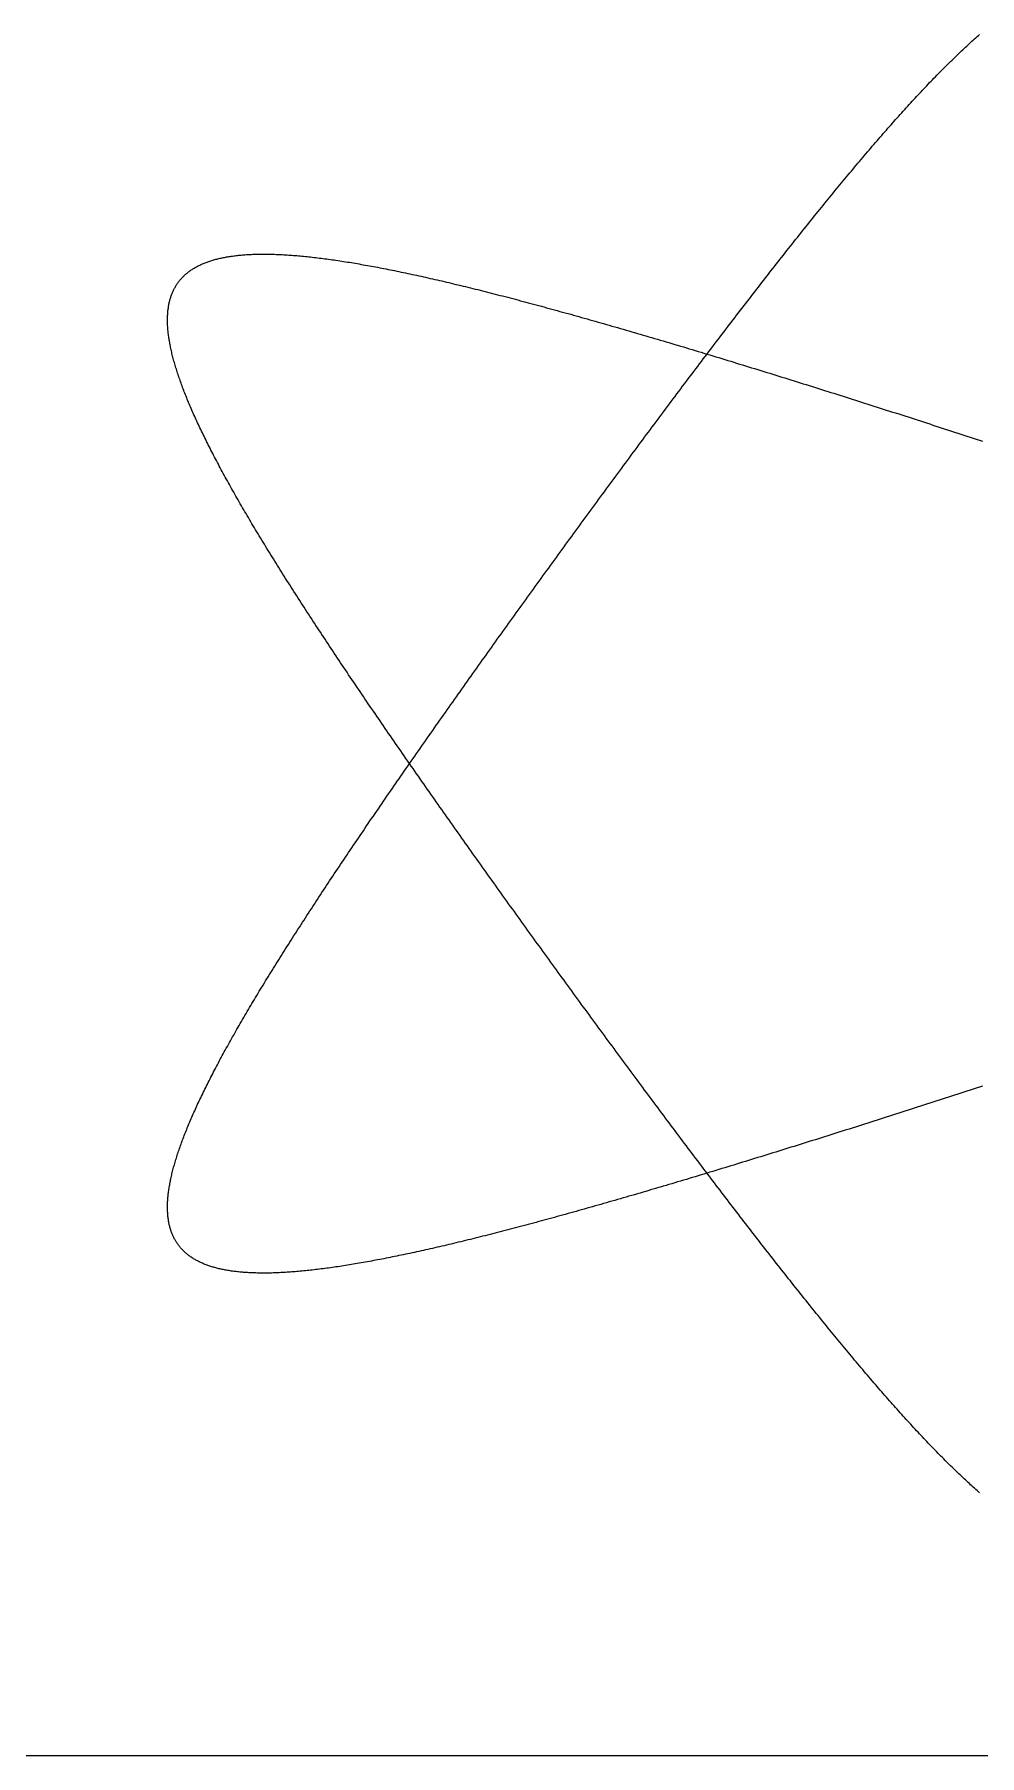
# Model space of a CAD drawing. Header units: metres. Extents: x 0 to 80, y 0 to 80.
# Drawn here: x 29.17 to 41.88, y 0 to 23.13 of the extents above; entities that cross this region are included whole.
import ezdxf

# ---------------------------------------------------------------- set-up
doc = ezdxf.new("R2010")
doc.units = ezdxf.units.M

msp = doc.modelspace()

# ---------------------------------------------------------------- linework, layer by layer
msp.add_line((0, 0), (80, 0))
at = {"layer": 'ENGRAVE'}
for points in [[(41.915532, 8.999444), (41.87387, 8.985801), (41.832197, 8.972165), (41.790514, 8.958536), (41.748823, 8.944914), (41.707123, 8.931299), (41.665416, 8.917692), (41.623702, 8.904093), (41.581982, 8.890502), (41.540257, 8.87692), (41.498528, 8.863346), (41.456794, 8.849781), (41.415058, 8.836225), (41.37332, 8.822679), (41.33158, 8.809142), (41.28984, 8.795615), (41.248099, 8.782098), (41.206359, 8.768591), (41.164621, 8.755095), (41.122885, 8.74161), (41.081152, 8.728136), (41.039423, 8.714673), (40.997698, 8.701222), (40.955979, 8.687782), (40.914265, 8.674355), (40.872558, 8.66094), (40.830859, 8.647538), (40.789168, 8.634148), (40.747485, 8.620772), (40.705813, 8.607409), (40.664151, 8.594059), (40.6225, 8.580724), (40.580861, 8.567403), (40.539234, 8.554096), (40.497621, 8.540804), (40.456022, 8.527527), (40.414438, 8.514265), (40.372869, 8.501019), (40.331317, 8.487788), (40.289781, 8.474574), (40.248264, 8.461376), (40.206765, 8.448194), (40.165285, 8.435029), (40.123825, 8.421882), (40.082385, 8.408752), (40.040967, 8.395639), (39.999572, 8.382545), (39.958199, 8.369469), (39.916849, 8.356411), (39.875524, 8.343372), (39.834224, 8.330353), (39.79295, 8.317352), (39.751702, 8.304372), (39.710481, 8.291411), (39.669289, 8.27847), (39.628124, 8.26555), (39.58699, 8.252651), (39.545885, 8.239773), (39.504811, 8.226916), (39.463768, 8.214081), (39.422758, 8.201268), (39.38178, 8.188477), (39.340836, 8.175709), (39.299927, 8.162964), (39.259052, 8.150241), (39.218213, 8.137542), (39.177411, 8.124867), (39.136646, 8.112216), (39.095918, 8.099589), (39.055229, 8.086987), (39.01458, 8.07441), (38.97397, 8.061858), (38.933401, 8.049331), (38.892873, 8.03683), (38.852387, 8.024355), (38.811944, 8.011907), (38.771545, 7.999485), (38.731189, 7.987091), (38.690879, 7.974724), (38.650614, 7.962384), (38.610395, 7.950072), (38.570222, 7.937789), (38.530098, 7.925534), (38.490022, 7.913308), (38.449994, 7.901111), (38.410016, 7.888943), (38.370089, 7.876806), (38.330212, 7.864698), (38.290387, 7.852621), (38.250614, 7.840574), (38.210895, 7.828559), (38.171228, 7.816575), (38.131617, 7.804622), (38.09206, 7.792702), (38.052559, 7.780814), (38.013114, 7.768958), (37.973726, 7.757135), (37.934396, 7.745346), (37.895124, 7.73359), (37.855911, 7.721868), (37.816757, 7.71018), (37.777664, 7.698526), (37.738632, 7.686907), (37.699662, 7.675324), (37.660753, 7.663776), (37.621908, 7.652263), (37.583126, 7.640787), (37.544408, 7.629347), (37.505755, 7.617944), (37.467168, 7.606578), (37.428646, 7.59525), (37.390192, 7.583959), (37.351804, 7.572706), (37.313485, 7.561491), (37.275234, 7.550315), (37.237053, 7.539178), (37.198942, 7.528081), (37.160901, 7.517023), (37.122931, 7.506005), (37.085033, 7.495027), (37.047207, 7.48409), (37.009455, 7.473194), (36.971776, 7.462339), (36.934171, 7.451526), (36.896641, 7.440755), (36.859187, 7.430026), (36.821809, 7.419339), (36.784507, 7.408696), (36.747283, 7.398096), (36.710137, 7.387539), (36.673069, 7.377026), (36.63608, 7.366558), (36.599171, 7.356134), (36.562342, 7.345755), (36.525595, 7.335421), (36.488928, 7.325133), (36.452344, 7.31489), (36.415843, 7.304694), (36.379425, 7.294545), (36.34309, 7.284442), (36.30684, 7.274386), (36.270675, 7.264378), (36.234596, 7.254418), (36.198603, 7.244506), (36.162696, 7.234643), (36.126877, 7.224829), (36.091146, 7.215063), (36.055503, 7.205348), (36.019949, 7.195682), (35.984485, 7.186066), (35.949111, 7.176501), (35.913827, 7.166987), (35.878635, 7.157524), (35.843535, 7.148112), (35.808527, 7.138752), (35.773612, 7.129445), (35.73879, 7.12019), (35.704062, 7.110988), (35.669429, 7.101839), (35.634891, 7.092744), (35.600448, 7.083702), (35.566102, 7.074715), (35.531852, 7.065782), (35.4977, 7.056905), (35.463645, 7.048082), (35.429689, 7.039315), (35.395831, 7.030603), (35.362072, 7.021948), (35.328414, 7.01335), (35.294856, 7.004808), (35.261398, 6.996323), (35.228042, 6.987896), (35.194788, 6.979527), (35.161636, 6.971216), (35.128587, 6.962964), (35.095642, 6.95477), (35.0628, 6.946635), (35.030063, 6.93856), (34.997431, 6.930545), (34.964904, 6.92259), (34.932483, 6.914696), (34.900168, 6.906862), (34.86796, 6.89909), (34.835859, 6.891379), (34.803867, 6.883729), (34.771982, 6.876142), (34.740206, 6.868618), (34.70854, 6.861156), (34.676983, 6.853757), (34.645536, 6.846422), (34.6142, 6.83915), (34.582975, 6.831943), (34.551861, 6.8248), (34.520859, 6.817721), (34.48997, 6.810708), (34.459194, 6.803761), (34.428531, 6.796878), (34.397982, 6.790062), (34.367547, 6.783313), (34.337227, 6.77663), (34.307022, 6.770014), (34.276932, 6.763465), (34.246958, 6.756985), (34.217101, 6.750572), (34.187361, 6.744227), (34.157738, 6.737951), (34.128232, 6.731744), (34.098845, 6.725606), (34.069576, 6.719538), (34.040426, 6.71354), (34.011395, 6.707612), (33.982484, 6.701754), (33.953694, 6.695967), (33.925023, 6.690252), (33.896474, 6.684608), (33.868046, 6.679036), (33.83974, 6.673535), (33.811556, 6.668108), (33.783494, 6.662753), (33.755556, 6.657471), (33.72774, 6.652262), (33.700049, 6.647127), (33.672481, 6.642066), (33.645038, 6.63708), (33.617719, 6.632168), (33.590526, 6.627331), (33.563458, 6.622569), (33.536517, 6.617882), (33.509701, 6.613272), (33.483012, 6.608737), (33.45645, 6.604279), (33.430015, 6.599898), (33.403708, 6.595594), (33.377529, 6.591367), (33.351478, 6.587218), (33.325556, 6.583147), (33.299763, 6.579154), (33.274099, 6.575239), (33.248565, 6.571403), (33.223161, 6.567647), (33.197888, 6.56397), (33.172745, 6.560372), (33.147733, 6.556855), (33.122852, 6.553418), (33.098103, 6.550062), (33.073486, 6.546786), (33.049001, 6.543592), (33.024649, 6.540479), (33.00043, 6.537448), (32.976343, 6.534499), (32.952391, 6.531632), (32.928571, 6.528848), (32.904886, 6.526147), (32.881336, 6.523529), (32.857919, 6.520994), (32.834638, 6.518544), (32.811492, 6.516177), (32.788481, 6.513895), (32.765607, 6.511697), (32.742868, 6.509584), (32.720265, 6.507556), (32.697799, 6.505614), (32.675469, 6.503757), (32.653277, 6.501987), (32.631222, 6.500302), (32.609304, 6.498704), (32.587525, 6.497193), (32.565883, 6.495769), (32.544379, 6.494432), (32.523015, 6.493183), (32.501788, 6.492022), (32.480701, 6.490949), (32.459753, 6.489964), (32.438945, 6.489068), (32.418276, 6.48826), (32.397747, 6.487542), (32.377358, 6.486914), (32.35711, 6.486374), (32.337002, 6.485925), (32.317035, 6.485566), (32.297209, 6.485298), (32.277524, 6.48512), (32.25798, 6.485033), (32.238578, 6.485037), (32.219318, 6.485133), (32.2002, 6.485321), (32.181224, 6.4856), (32.16239, 6.485971), (32.143699, 6.486435), (32.12515, 6.486992), (32.106744, 6.487641), (32.088482, 6.488384), (32.070362, 6.489219), (32.052386, 6.490149), (32.034554, 6.491172), (32.016865, 6.492289), (31.99932, 6.493501), (31.981919, 6.494807), (31.964662, 6.496208), (31.94755, 6.497704), (31.930582, 6.499295), (31.913759, 6.500981), (31.897081, 6.502764), (31.880547, 6.504641), (31.864158, 6.506616), (31.847915, 6.508686), (31.831817, 6.510853), (31.815864, 6.513116), (31.800057, 6.515477), (31.784396, 6.517934), (31.76888, 6.520489), (31.75351, 6.523142), (31.738287, 6.525892), (31.723209, 6.528741), (31.708278, 6.531687), (31.693493, 6.534732), (31.678854, 6.537876), (31.664362, 6.541118), (31.650016, 6.544459), (31.635817, 6.547899), (31.621765, 6.551439), (31.60786, 6.555078), (31.594102, 6.558818), (31.580491, 6.562657), (31.567026, 6.566596), (31.553709, 6.570635), (31.54054, 6.574775), (31.527517, 6.579016), (31.514642, 6.583357), (31.501914, 6.587799), (31.489334, 6.592343), (31.476902, 6.596988), (31.464616, 6.601735), (31.452479, 6.606583), (31.440489, 6.611533), (31.428647, 6.616585), (31.416953, 6.62174), (31.405406, 6.626997), (31.394008, 6.632356), (31.382757, 6.637818), (31.371654, 6.643383), (31.360699, 6.649051), (31.349892, 6.654822), (31.339232, 6.660697), (31.328721, 6.666675), (31.318358, 6.672757), (31.308142, 6.678942), (31.298075, 6.685231), (31.288156, 6.691625), (31.278384, 6.698122), (31.268761, 6.704724), (31.259285, 6.711431), (31.249958, 6.718242), (31.240778, 6.725158), (31.231747, 6.732178), (31.222863, 6.739304), (31.214127, 6.746535), (31.205539, 6.753871), (31.197099, 6.761312), (31.188806, 6.768859), (31.180662, 6.776512), (31.172665, 6.78427), (31.164816, 6.792135), (31.157115, 6.800105), (31.149561, 6.808181), (31.142155, 6.816364), (31.134896, 6.824653), (31.127785, 6.833048), (31.120821, 6.84155), (31.114004, 6.850158), (31.107335, 6.858874), (31.100813, 6.867696), (31.094438, 6.876624), (31.088211, 6.88566), (31.08213, 6.894803), (31.076196, 6.904054), (31.070409, 6.913411), (31.064769, 6.922876), (31.059276, 6.932448), (31.053929, 6.942128), (31.048728, 6.951916), (31.043675, 6.961811), (31.038767, 6.971814), (31.034006, 6.981924), (31.029391, 6.992143), (31.024921, 7.00247), (31.020598, 7.012904), (31.016421, 7.023447), (31.012389, 7.034098), (31.008503, 7.044857), (31.004762, 7.055724), (31.001167, 7.0667), (30.997717, 7.077784), (30.994412, 7.088977), (30.991252, 7.100278), (30.988237, 7.111687), (30.985366, 7.123206), (30.98264, 7.134832), (30.980059, 7.146568), (30.977621, 7.158412), (30.975328, 7.170365), (30.973179, 7.182426), (30.971174, 7.194597), (30.969312, 7.206876), (30.967594, 7.219264), (30.966019, 7.231761), (30.964588, 7.244367), (30.963299, 7.257082), (30.962154, 7.269905), (30.961151, 7.282838), (30.960291, 7.29588), (30.959573, 7.30903), (30.958997, 7.32229), (30.958563, 7.335658), (30.958271, 7.349136), (30.958121, 7.362722), (30.958112, 7.376418), (30.958244, 7.390222), (30.958518, 7.404136), (30.958932, 7.418158), (30.959487, 7.43229), (30.960183, 7.44653), (30.961018, 7.460879), (30.961994, 7.475337), (30.96311, 7.489904), (30.964365, 7.50458), (30.96576, 7.519365), (30.967294, 7.534259), (30.968967, 7.549261), (30.970779, 7.564372), (30.972729, 7.579592), (30.974818, 7.594921), (30.977045, 7.610358), (30.979409, 7.625904), (30.981911, 7.641558), (30.984551, 7.657321), (30.987328, 7.673192), (30.990242, 7.689172), (30.993292, 7.70526), (30.996479, 7.721456), (30.999802, 7.737761), (31.003261, 7.754174), (31.006856, 7.770695), (31.010586, 7.787324), (31.014452, 7.804061), (31.018452, 7.820906), (31.022587, 7.837859), (31.026856, 7.85492), (31.03126, 7.872088), (31.035797, 7.889364), (31.040468, 7.906747), (31.045272, 7.924238), (31.05021, 7.941836), (31.05528, 7.959542), (31.060482, 7.977355), (31.065817, 7.995274), (31.071284, 8.013301), (31.076882, 8.031435), (31.082612, 8.049675), (31.088472, 8.068023), (31.094464, 8.086476), (31.100586, 8.105036), (31.106838, 8.123703), (31.11322, 8.142476), (31.119731, 8.161355), (31.126372, 8.18034), (31.133142, 8.19943), (31.14004, 8.218627), (31.147067, 8.237929), (31.154222, 8.257337), (31.161504, 8.27685), (31.168914, 8.296468), (31.176451, 8.316192), (31.184115, 8.33602), (31.191905, 8.355953), (31.199821, 8.375991), (31.207863, 8.396134), (31.216031, 8.416381), (31.224323, 8.436732), (31.232741, 8.457187), (31.241283, 8.477746), (31.249949, 8.498409), (31.258738, 8.519175), (31.267651, 8.540045), (31.276688, 8.561018), (31.285847, 8.582094), (31.295128, 8.603273), (31.304531, 8.624555), (31.314056, 8.64594), (31.323703, 8.667426), (31.33347, 8.689016), (31.343358, 8.710707), (31.353367, 8.7325), (31.363495, 8.754394), (31.373743, 8.77639), (31.38411, 8.798488), (31.394595, 8.820686), (31.4052, 8.842986), (31.415922, 8.865386), (31.426762, 8.887886), (31.437719, 8.910487), (31.448794, 8.933188), (31.459984, 8.955989), (31.471291, 8.978889), (31.482714, 9.001889), (31.494253, 9.024988), (31.505906, 9.048186), (31.517674, 9.071482), (31.529557, 9.094878), (31.541553, 9.118371), (31.553663, 9.141963), (31.565886, 9.165652), (31.578221, 9.189439), (31.590669, 9.213324), (31.603229, 9.237305), (31.6159, 9.261384), (31.628683, 9.285559), (31.641576, 9.30983), (31.65458, 9.334198), (31.667693, 9.358661), (31.680916, 9.38322), (31.694248, 9.407875), (31.707689, 9.432624), (31.721238, 9.457469), (31.734895, 9.482408), (31.748659, 9.507441), (31.762531, 9.532569), (31.776509, 9.55779), (31.790593, 9.583104), (31.804783, 9.608512), (31.819078, 9.634013), (31.833479, 9.659607), (31.847984, 9.685292), (31.862592, 9.71107), (31.877305, 9.73694), (31.892121, 9.762901), (31.907039, 9.788953), (31.92206, 9.815097), (31.937183, 9.841331), (31.952408, 9.867655), (31.967733, 9.894069), (31.983159, 9.920573), (31.998685, 9.947166), (32.014311, 9.973849), (32.030037, 10.00062), (32.045861, 10.027479), (32.061783, 10.054427), (32.077804, 10.081463), (32.093922, 10.108586), (32.110137, 10.135796), (32.126449, 10.163093), (32.142857, 10.190476), (32.159361, 10.217946), (32.17596, 10.245501), (32.192654, 10.273142), (32.209442, 10.300868), (32.226324, 10.328679), (32.2433, 10.356575), (32.260369, 10.384554), (32.27753, 10.412617), (32.294783, 10.440764), (32.312128, 10.468994), (32.329564, 10.497306), (32.347091, 10.525701), (32.364708, 10.554178), (32.382415, 10.582736), (32.400211, 10.611376), (32.418096, 10.640096), (32.436069, 10.668897), (32.45413, 10.697778), (32.472279, 10.726739), (32.490515, 10.75578), (32.508837, 10.784899), (32.527245, 10.814097), (32.545739, 10.843373), (32.564318, 10.872727), (32.582981, 10.902159), (32.601729, 10.931668), (32.62056, 10.961253), (32.639474, 10.990914), (32.658471, 11.020652), (32.677551, 11.050465), (32.696712, 11.080353), (32.715954, 11.110316), (32.735277, 11.140353), (32.75468, 11.170464), (32.774163, 11.200648), (32.793726, 11.230906), (32.813367, 11.261236), (32.833087, 11.291638), (32.852884, 11.322113), (32.872759, 11.352658), (32.892711, 11.383275), (32.912739, 11.413962), (32.932843, 11.444719), (32.953023, 11.475545), (32.973277, 11.506442), (32.993606, 11.537406), (33.014009, 11.56844), (33.034485, 11.599541), (33.055034, 11.630709), (33.075656, 11.661945), (33.09635, 11.693247), (33.117115, 11.724616), (33.137951, 11.75605), (33.158858, 11.787549), (33.179835, 11.819113), (33.200881, 11.850742), (33.221996, 11.882434), (33.24318, 11.91419), (33.264432, 11.946009), (33.285751, 11.97789), (33.307137, 12.009834), (33.32859, 12.041839), (33.350109, 12.073905), (33.371693, 12.106032), (33.393342, 12.138218), (33.415056, 12.170465), (33.436834, 12.202771), (33.458676, 12.235135), (33.48058, 12.267558), (33.502547, 12.300038), (33.524576, 12.332576), (33.546667, 12.365171), (33.568818, 12.397821), (33.59103, 12.430528), (33.613302, 12.46329), (33.635634, 12.496107), (33.658024, 12.528978), (33.680473, 12.561903), (33.70298, 12.594881), (33.725545, 12.627913), (33.748166, 12.660996), (33.770844, 12.694131), (33.793578, 12.727318), (33.816367, 12.760555), (33.839212, 12.793843), (33.862111, 12.82718), (33.885063, 12.860567), (33.90807, 12.894003), (33.931129, 12.927486), (33.95424, 12.961018), (33.977404, 12.994596), (34.000619, 13.028222), (34.023885, 13.061893), (34.047201, 13.09561), (34.070567, 13.129372), (34.093983, 13.163179), (34.117447, 13.19703), (34.14096, 13.230924), (34.164521, 13.264861), (34.188129, 13.29884), (34.211784, 13.332862), (34.235486, 13.366924), (34.259233, 13.401028), (34.283026, 13.435172), (34.306864, 13.469355), (34.330745, 13.503578), (34.354671, 13.537839), (34.37864, 13.572138), (34.402652, 13.606475), (34.426707, 13.640849), (34.450803, 13.675259), (34.47494, 13.709705), (34.499119, 13.744187), (34.523337, 13.778703), (34.547596, 13.813253), (34.571894, 13.847837), (34.59623, 13.882453), (34.620605, 13.917103), (34.645018, 13.951784), (34.669468, 13.986496), (34.693955, 14.02124), (34.718478, 14.056013), (34.743037, 14.090816), (34.767631, 14.125649), (34.79226, 14.160509), (34.816924, 14.195398), (34.841621, 14.230314), (34.866352, 14.265256), (34.891115, 14.300225), (34.915911, 14.335219), (34.940738, 14.370239), (34.965597, 14.405282), (34.990487, 14.44035), (35.015407, 14.475441), (35.040357, 14.510554), (35.065336, 14.54569), (35.090344, 14.580847), (35.115381, 14.616025), (35.140445, 14.651223), (35.165537, 14.68644), (35.190655, 14.721677), (35.2158, 14.756933), (35.240971, 14.792206), (35.266167, 14.827497), (35.291388, 14.862804), (35.316634, 14.898127), (35.341903, 14.933466), (35.367196, 14.96882), (35.392512, 15.004188), (35.41785, 15.039569), (35.443211, 15.074964), (35.468592, 15.110371), (35.493995, 15.14579), (35.519419, 15.18122), (35.544862, 15.216661), (35.570325, 15.252112), (35.595807, 15.287572), (35.621308, 15.323041), (35.646827, 15.358518), (35.672363, 15.394003), (35.697917, 15.429494), (35.723487, 15.464992), (35.749073, 15.500496), (35.774675, 15.536005), (35.800293, 15.571518), (35.825925, 15.607034), (35.851572, 15.642555), (35.877232, 15.678077), (35.902906, 15.713602), (35.928592, 15.749128), (35.954291, 15.784654), (35.980002, 15.820181), (36.005724, 15.855707), (36.031458, 15.891232), (36.057202, 15.926755), (36.082956, 15.962276), (36.108719, 15.997793), (36.134492, 16.033307), (36.160273, 16.068817), (36.186063, 16.104321), (36.21186, 16.13982), (36.237665, 16.175312), (36.263476, 16.210798), (36.289294, 16.246276), (36.315118, 16.281746), (36.340947, 16.317207), (36.366781, 16.352659), (36.39262, 16.3881), (36.418462, 16.423531), (36.444309, 16.458951), (36.470158, 16.494358), (36.496011, 16.529753), (36.521865, 16.565135), (36.547722, 16.600502), (36.573579, 16.635855), (36.599438, 16.671193), (36.625297, 16.706515), (36.651157, 16.74182), (36.677015, 16.777108), (36.702874, 16.812379), (36.72873, 16.847631), (36.754585, 16.882864), (36.780438, 16.918077), (36.806288, 16.953269), (36.832136, 16.988441), (36.857979, 17.023591), (36.883819, 17.058719), (36.909655, 17.093823), (36.935486, 17.128904), (36.961311, 17.163961), (36.987131, 17.198993), (37.012945, 17.233999), (37.038752, 17.268979), (37.064553, 17.303932), (37.090346, 17.338857), (37.116132, 17.373754), (37.141909, 17.408623), (37.167677, 17.443462), (37.193437, 17.47827), (37.219187, 17.513048), (37.244928, 17.547795), (37.270658, 17.582509), (37.296377, 17.617191), (37.322086, 17.651839), (37.347782, 17.686453), (37.373467, 17.721032), (37.39914, 17.755576), (37.4248, 17.790084), (37.450447, 17.824556), (37.47608, 17.85899), (37.501699, 17.893386), (37.527304, 17.927743), (37.552894, 17.962061), (37.578469, 17.996339), (37.604029, 18.030577), (37.629573, 18.064773), (37.6551, 18.098927), (37.680611, 18.133039), (37.706104, 18.167107), (37.73158, 18.201132), (37.757038, 18.235112), (37.782478, 18.269047), (37.807899, 18.302936), (37.833301, 18.336779), (37.858684, 18.370575), (37.884047, 18.404322), (37.90939, 18.438022), (37.934712, 18.471672), (37.960013, 18.505273), (37.985293, 18.538823), (38.010551, 18.572322), (38.035787, 18.605769), (38.061001, 18.639164), (38.086192, 18.672506), (38.11136, 18.705795), (38.136504, 18.739029), (38.161624, 18.772208), (38.18672, 18.805332), (38.211792, 18.838399), (38.236838, 18.87141), (38.261859, 18.904363), (38.286855, 18.937257), (38.311824, 18.970093), (38.336767, 19.00287), (38.361683, 19.035586), (38.386572, 19.068242), (38.411434, 19.100836), (38.436268, 19.133369), (38.461073, 19.165838), (38.485851, 19.198244), (38.510599, 19.230586), (38.535318, 19.262864), (38.560008, 19.295076), (38.584668, 19.327223), (38.609298, 19.359303), (38.633897, 19.391316), (38.658465, 19.42326), (38.683002, 19.455137), (38.707508, 19.486944), (38.731982, 19.518682), (38.756423, 19.550349), (38.780833, 19.581946), (38.805209, 19.61347), (38.829552, 19.644923), (38.853862, 19.676302), (38.878138, 19.707608), (38.90238, 19.73884), (38.926588, 19.769997), (38.950761, 19.801078), (38.974899, 19.832084), (38.999001, 19.863013), (39.023068, 19.893864), (39.047099, 19.924638), (39.071094, 19.955333), (39.095052, 19.985949), (39.118974, 20.016485), (39.142858, 20.046941), (39.166705, 20.077315), (39.190514, 20.107608), (39.214286, 20.137819), (39.238019, 20.167946), (39.261713, 20.197991), (39.285368, 20.227951), (39.308985, 20.257826), (39.332562, 20.287616), (39.356099, 20.31732), (39.379596, 20.346937), (39.403053, 20.376467), (39.426469, 20.405909), (39.449845, 20.435263), (39.473179, 20.464528), (39.496472, 20.493703), (39.519724, 20.522788), (39.542933, 20.551782), (39.566101, 20.580685), (39.589225, 20.609495), (39.612308, 20.638213), (39.635347, 20.666838), (39.658343, 20.695368), (39.681296, 20.723805), (39.704204, 20.752146), (39.727069, 20.780391), (39.74989, 20.808541), (39.772666, 20.836593), (39.795398, 20.864548), (39.818084, 20.892405), (39.840725, 20.920164), (39.863321, 20.947823), (39.885871, 20.975383), (39.908375, 21.002842), (39.930833, 21.0302), (39.953245, 21.057457), (39.97561, 21.084611), (39.997928, 21.111663), (40.020199, 21.138612), (40.042423, 21.165457), (40.064599, 21.192197), (40.086728, 21.218832), (40.108808, 21.245362), (40.130841, 21.271786), (40.152825, 21.298103), (40.17476, 21.324313), (40.196646, 21.350415), (40.218484, 21.376409), (40.240272, 21.402294), (40.26201, 21.428069), (40.283699, 21.453734), (40.305338, 21.479289), (40.326927, 21.504732), (40.348466, 21.530064), (40.369954, 21.555283), (40.391391, 21.58039), (40.412778, 21.605383), (40.434114, 21.630263), (40.455398, 21.655028), (40.476631, 21.679677), (40.497812, 21.704212), (40.518941, 21.72863), (40.540019, 21.752932), (40.561044, 21.777117), (40.582017, 21.801183), (40.602937, 21.825132), (40.623805, 21.848962), (40.64462, 21.872673), (40.665381, 21.896264), (40.68609, 21.919734), (40.706745, 21.943084), (40.727346, 21.966312), (40.747894, 21.989419), (40.768388, 22.012403), (40.788828, 22.035264), (40.809213, 22.058002), (40.829544, 22.080616), (40.849821, 22.103105), (40.870043, 22.12547), (40.89021, 22.147709), (40.910323, 22.169822), (40.93038, 22.191809), (40.950382, 22.213668), (40.970328, 22.235401), (40.990219, 22.257005), (41.010054, 22.278481), (41.029833, 22.299828), (41.049557, 22.321045), (41.069224, 22.342133), (41.088835, 22.36309), (41.10839, 22.383917), (41.127888, 22.404612), (41.14733, 22.425175), (41.166714, 22.445606), (41.186042, 22.465904), (41.205313, 22.486069), (41.224527, 22.506101), (41.243684, 22.525998), (41.262783, 22.54576), (41.281825, 22.565388), (41.300809, 22.584879), (41.319736, 22.604235), (41.338605, 22.623455), (41.357416, 22.642537), (41.376169, 22.661482), (41.394863, 22.68029), (41.4135, 22.698959), (41.432078, 22.717489), (41.450598, 22.73588), (41.46906, 22.754132), (41.487463, 22.772243), (41.505807, 22.790214), (41.524092, 22.808045), (41.542319, 22.825734), (41.560486, 22.843281), (41.578595, 22.860686), (41.596645, 22.877949), (41.614635, 22.895068), (41.632566, 22.912044), (41.650438, 22.928876), (41.66825, 22.945564), (41.686003, 22.962108), (41.703696, 22.978506), (41.72133, 22.994759), (41.738904, 23.010866), (41.756418, 23.026827), (41.773872, 23.042641), (41.791267, 23.058308), (41.808601, 23.073828), (41.825876, 23.089199), (41.84309, 23.104423), (41.860244, 23.119498), (41.877338, 23.134424)], [(41.877338, 3.532243), (41.860244, 3.547169), (41.84309, 3.562244), (41.825876, 3.577467), (41.808601, 3.592839), (41.791267, 3.608359), (41.773872, 3.624026), (41.756418, 3.63984), (41.738904, 3.655801), (41.72133, 3.671908), (41.703696, 3.688161), (41.686003, 3.704559), (41.66825, 3.721102), (41.650438, 3.73779), (41.632566, 3.754623), (41.614635, 3.771599), (41.596645, 3.788718), (41.578595, 3.805981), (41.560486, 3.823386), (41.542319, 3.840933), (41.524092, 3.858622), (41.505807, 3.876452), (41.487463, 3.894423), (41.46906, 3.912535), (41.450598, 3.930787), (41.432078, 3.949178), (41.4135, 3.967708), (41.394863, 3.986377), (41.376169, 4.005184), (41.357416, 4.02413), (41.338605, 4.043212), (41.319736, 4.062431), (41.300809, 4.081787), (41.281825, 4.101279), (41.262783, 4.120907), (41.243684, 4.140669), (41.224527, 4.160566), (41.205313, 4.180597), (41.186042, 4.200762), (41.166714, 4.221061), (41.14733, 4.241492), (41.127888, 4.262055), (41.10839, 4.28275), (41.088835, 4.303576), (41.069224, 4.324534), (41.049557, 4.345621), (41.029833, 4.366839), (41.010054, 4.388186), (40.990219, 4.409662), (40.970328, 4.431266), (40.950382, 4.452998), (40.93038, 4.474858), (40.910323, 4.496845), (40.89021, 4.518958), (40.870043, 4.541197), (40.849821, 4.563561), (40.829544, 4.586051), (40.809213, 4.608665), (40.788828, 4.631402), (40.768388, 4.654264), (40.747894, 4.677248), (40.727346, 4.700354), (40.706745, 4.723583), (40.68609, 4.746932), (40.665381, 4.770403), (40.64462, 4.793994), (40.623805, 4.817705), (40.602937, 4.841535), (40.582017, 4.865483), (40.561044, 4.88955), (40.540019, 4.913735), (40.518941, 4.938036), (40.497812, 4.962455), (40.476631, 4.986989), (40.455398, 5.011639), (40.434114, 5.036404), (40.412778, 5.061283), (40.391391, 5.086277), (40.369954, 5.111383), (40.348466, 5.136603), (40.326927, 5.161935), (40.305338, 5.187378), (40.283699, 5.212933), (40.26201, 5.238598), (40.240272, 5.264373), (40.218484, 5.290258), (40.196646, 5.316252), (40.17476, 5.342354), (40.152825, 5.368563), (40.130841, 5.394881), (40.108808, 5.421304), (40.086728, 5.447834), (40.064599, 5.47447), (40.042423, 5.50121), (40.020199, 5.528055), (39.997928, 5.555004), (39.97561, 5.582056), (39.953245, 5.60921), (39.930833, 5.636467), (39.908375, 5.663825), (39.885871, 5.691284), (39.863321, 5.718844), (39.840725, 5.746503), (39.818084, 5.774261), (39.795398, 5.802118), (39.772666, 5.830073), (39.74989, 5.858126), (39.727069, 5.886275), (39.704204, 5.914521), (39.681296, 5.942862), (39.658343, 5.971298), (39.635347, 5.999829), (39.612308, 6.028454), (39.589225, 6.057172), (39.566101, 6.085982), (39.542933, 6.114885), (39.519724, 6.143879), (39.496472, 6.172964), (39.473179, 6.202139), (39.449845, 6.231404), (39.426469, 6.260757), (39.403053, 6.2902), (39.379596, 6.31973), (39.356099, 6.349347), (39.332562, 6.379051), (39.308985, 6.408841), (39.285368, 6.438716), (39.261713, 6.468676), (39.238019, 6.49872), (39.214286, 6.528848), (39.190514, 6.559059), (39.166705, 6.589352), (39.142858, 6.619726), (39.118974, 6.650182), (39.095052, 6.680718), (39.071094, 6.711334), (39.047099, 6.742029), (39.023068, 6.772802), (38.999001, 6.803654), (38.974899, 6.834583), (38.950761, 6.865588), (38.926588, 6.89667), (38.90238, 6.927827), (38.878138, 6.959059), (38.853862, 6.990365), (38.829552, 7.021744), (38.805209, 7.053196), (38.780833, 7.084721), (38.756423, 7.116317), (38.731982, 7.147985), (38.707508, 7.179722), (38.683002, 7.21153), (38.658465, 7.243406), (38.633897, 7.275351), (38.609298, 7.307364), (38.584668, 7.339444), (38.560008, 7.37159), (38.535318, 7.403803), (38.510599, 7.43608), (38.485851, 7.468422), (38.461073, 7.500829), (38.436268, 7.533298), (38.411434, 7.56583), (38.386572, 7.598425), (38.361683, 7.63108), (38.336767, 7.663797), (38.311824, 7.696573), (38.286855, 7.729409), (38.261859, 7.762304), (38.236838, 7.795257), (38.211792, 7.828268), (38.18672, 7.861335), (38.161624, 7.894459), (38.136504, 7.927638), (38.11136, 7.960872), (38.086192, 7.99416), (38.061001, 8.027502), (38.035787, 8.060897), (38.010551, 8.094345), (37.985293, 8.127844), (37.960013, 8.161394), (37.934712, 8.194995), (37.90939, 8.228645), (37.884047, 8.262344), (37.858684, 8.296092), (37.833301, 8.329888), (37.807899, 8.36373), (37.782478, 8.397619), (37.757038, 8.431554), (37.73158, 8.465535), (37.706104, 8.499559), (37.680611, 8.533628), (37.6551, 8.56774), (37.629573, 8.601894), (37.604029, 8.63609), (37.578469, 8.670328), (37.552894, 8.704606), (37.527304, 8.738924), (37.501699, 8.773281), (37.47608, 8.807677), (37.450447, 8.842111), (37.4248, 8.876582), (37.39914, 8.91109), (37.373467, 8.945634), (37.347782, 8.980214), (37.322086, 9.014828), (37.296377, 9.049476), (37.270658, 9.084158), (37.244928, 9.118872), (37.219187, 9.153618), (37.193437, 9.188396), (37.167677, 9.223205), (37.141909, 9.258044), (37.116132, 9.292912), (37.090346, 9.32781), (37.064553, 9.362735), (37.038752, 9.397688), (37.012945, 9.432668), (36.987131, 9.467674), (36.961311, 9.502706), (36.935486, 9.537763), (36.909655, 9.572843), (36.883819, 9.607948), (36.857979, 9.643076), (36.832136, 9.678226), (36.806288, 9.713397), (36.780438, 9.74859), (36.754585, 9.783803), (36.72873, 9.819036), (36.702874, 9.854288), (36.677015, 9.889558), (36.651157, 9.924846), (36.625297, 9.960152), (36.599438, 9.995474), (36.573579, 10.030811), (36.547722, 10.066164), (36.521865, 10.101532), (36.496011, 10.136914), (36.470158, 10.172308), (36.444309, 10.207716), (36.418462, 10.243135), (36.39262, 10.278566), (36.366781, 10.314008), (36.340947, 10.349459), (36.315118, 10.384921), (36.289294, 10.420391), (36.263476, 10.455869), (36.237665, 10.491354), (36.21186, 10.526847), (36.186063, 10.562346), (36.160273, 10.59785), (36.134492, 10.63336), (36.108719, 10.668873), (36.082956, 10.704391), (36.057202, 10.739912), (36.031458, 10.775435), (36.005724, 10.81096), (35.980002, 10.846486), (35.954291, 10.882012), (35.928592, 10.917539), (35.902906, 10.953065), (35.877232, 10.988589), (35.851572, 11.024112), (35.825925, 11.059632), (35.800293, 11.095149), (35.774675, 11.130662), (35.749073, 11.166171), (35.723487, 11.201674), (35.697917, 11.237172), (35.672363, 11.272664), (35.646827, 11.308149), (35.621308, 11.343626), (35.595807, 11.379095), (35.570325, 11.414555), (35.544862, 11.450006), (35.519419, 11.485447), (35.493995, 11.520877), (35.468592, 11.556296), (35.443211, 11.591703), (35.41785, 11.627098), (35.392512, 11.662479), (35.367196, 11.697847), (35.341903, 11.733201), (35.316634, 11.76854), (35.291388, 11.803863), (35.266167, 11.83917), (35.240971, 11.874461), (35.2158, 11.909734), (35.190655, 11.944989), (35.165537, 11.980226), (35.140445, 12.015444), (35.115381, 12.050642), (35.090344, 12.08582), (35.065336, 12.120977), (35.040357, 12.156112), (35.015407, 12.191226), (34.990487, 12.226317), (34.965597, 12.261384), (34.940738, 12.296428), (34.915911, 12.331447), (34.891115, 12.366442), (34.866352, 12.40141), (34.841621, 12.436353), (34.816924, 12.471269), (34.79226, 12.506157), (34.767631, 12.541018), (34.743037, 12.57585), (34.718478, 12.610653), (34.693955, 12.645427), (34.669468, 12.68017), (34.645018, 12.714883), (34.620605, 12.749564), (34.59623, 12.784213), (34.571894, 12.81883), (34.547596, 12.853414), (34.523337, 12.887964), (34.499119, 12.92248), (34.47494, 12.956961), (34.450803, 12.991407), (34.426707, 13.025818), (34.402652, 13.060191), (34.37864, 13.094528), (34.354671, 13.128827), (34.330745, 13.163089), (34.306864, 13.197311), (34.283026, 13.231495), (34.259233, 13.265639), (34.235486, 13.299742), (34.211784, 13.333805), (34.188129, 13.367826), (34.164521, 13.401806), (34.14096, 13.435743), (34.117447, 13.469637), (34.093983, 13.503488), (34.070567, 13.537294), (34.047201, 13.571057), (34.023885, 13.604774), (34.000619, 13.638445), (33.977404, 13.67207), (33.95424, 13.705649), (33.931129, 13.73918), (33.90807, 13.772664), (33.885063, 13.806099), (33.862111, 13.839486), (33.839212, 13.872824), (33.816367, 13.906111), (33.793578, 13.939349), (33.770844, 13.972535), (33.748166, 14.005671), (33.725545, 14.038754), (33.70298, 14.071785), (33.680473, 14.104764), (33.658024, 14.137689), (33.635634, 14.17056), (33.613302, 14.203377), (33.59103, 14.236139), (33.568818, 14.268845), (33.546667, 14.301496), (33.524576, 14.334091), (33.502547, 14.366628), (33.48058, 14.399109), (33.458676, 14.431532), (33.436834, 14.463896), (33.415056, 14.496202), (33.393342, 14.528448), (33.371693, 14.560635), (33.350109, 14.592762), (33.32859, 14.624828), (33.307137, 14.656833), (33.285751, 14.688776), (33.264432, 14.720658), (33.24318, 14.752476), (33.221996, 14.784232), (33.200881, 14.815925), (33.179835, 14.847553), (33.158858, 14.879117), (33.137951, 14.910617), (33.117115, 14.942051), (33.09635, 14.973419), (33.075656, 15.004722), (33.055034, 15.035957), (33.034485, 15.067126), (33.014009, 15.098227), (32.993606, 15.12926), (32.973277, 15.160225), (32.953023, 15.191121), (32.932843, 15.221948), (32.912739, 15.252705), (32.892711, 15.283392), (32.872759, 15.314009), (32.852884, 15.344554), (32.833087, 15.375028), (32.813367, 15.405431), (32.793726, 15.435761), (32.774163, 15.466018), (32.75468, 15.496203), (32.735277, 15.526314), (32.715954, 15.556351), (32.696712, 15.586314), (32.677551, 15.616202), (32.658471, 15.646015), (32.639474, 15.675752), (32.62056, 15.705414), (32.601729, 15.734999), (32.582981, 15.764508), (32.564318, 15.793939), (32.545739, 15.823293), (32.527245, 15.85257), (32.508837, 15.881768), (32.490515, 15.910887), (32.472279, 15.939927), (32.45413, 15.968888), (32.436069, 15.997769), (32.418096, 16.02657), (32.400211, 16.055291), (32.382415, 16.083931), (32.364708, 16.112489), (32.347091, 16.140966), (32.329564, 16.169361), (32.312128, 16.197673), (32.294783, 16.225903), (32.27753, 16.254049), (32.260369, 16.282113), (32.2433, 16.310092), (32.226324, 16.337987), (32.209442, 16.365798), (32.192654, 16.393524), (32.17596, 16.421165), (32.159361, 16.448721), (32.142857, 16.47619), (32.126449, 16.503574), (32.110137, 16.530871), (32.093922, 16.558081), (32.077804, 16.585204), (32.061783, 16.61224), (32.045861, 16.639187), (32.030037, 16.666047), (32.014311, 16.692818), (31.998685, 16.7195), (31.983159, 16.746094), (31.967733, 16.772598), (31.952408, 16.799012), (31.937183, 16.825336), (31.92206, 16.85157), (31.907039, 16.877713), (31.892121, 16.903766), (31.877305, 16.929727), (31.862592, 16.955596), (31.847984, 16.981374), (31.833479, 17.00706), (31.819078, 17.032654), (31.804783, 17.058154), (31.790593, 17.083562), (31.776509, 17.108877), (31.762531, 17.134098), (31.748659, 17.159225), (31.734895, 17.184259), (31.721238, 17.209198), (31.707689, 17.234042), (31.694248, 17.258792), (31.680916, 17.283446), (31.667693, 17.308005), (31.65458, 17.332469), (31.641576, 17.356836), (31.628683, 17.381108), (31.6159, 17.405283), (31.603229, 17.429361), (31.590669, 17.453343), (31.578221, 17.477227), (31.565886, 17.501014), (31.553663, 17.524704), (31.541553, 17.548296), (31.529557, 17.571789), (31.517674, 17.595184), (31.505906, 17.618481), (31.494253, 17.641679), (31.482714, 17.664778), (31.471291, 17.687778), (31.459984, 17.710678), (31.448794, 17.733479), (31.437719, 17.75618), (31.426762, 17.77878), (31.415922, 17.801281), (31.4052, 17.823681), (31.394595, 17.84598), (31.38411, 17.868179), (31.373743, 17.890276), (31.363495, 17.912272), (31.353367, 17.934167), (31.343358, 17.95596), (31.33347, 17.977651), (31.323703, 17.99924), (31.314056, 18.020727), (31.304531, 18.042112), (31.295128, 18.063393), (31.285847, 18.084573), (31.276688, 18.105649), (31.267651, 18.126622), (31.258738, 18.147492), (31.249949, 18.168258), (31.241283, 18.188921), (31.232741, 18.20948), (31.224323, 18.229935), (31.216031, 18.250286), (31.207863, 18.270533), (31.199821, 18.290675), (31.191905, 18.310713), (31.184115, 18.330646), (31.176451, 18.350475), (31.168914, 18.370198), (31.161504, 18.389817), (31.154222, 18.40933), (31.147067, 18.428737), (31.14004, 18.44804), (31.133142, 18.467236), (31.126372, 18.486327), (31.119731, 18.505312), (31.11322, 18.524191), (31.106838, 18.542964), (31.100586, 18.56163), (31.094464, 18.58019), (31.088472, 18.598644), (31.082612, 18.616991), (31.076882, 18.635232), (31.071284, 18.653365), (31.065817, 18.671392), (31.060482, 18.689312), (31.05528, 18.707125), (31.05021, 18.72483), (31.045272, 18.742429), (31.040468, 18.759919), (31.035797, 18.777303), (31.03126, 18.794579), (31.026856, 18.811747), (31.022587, 18.828808), (31.018452, 18.845761), (31.014452, 18.862606), (31.010586, 18.879343), (31.006856, 18.895972), (31.003261, 18.912493), (30.999802, 18.928906), (30.996479, 18.94521), (30.993292, 18.961407), (30.990242, 18.977495), (30.987328, 18.993475), (30.984551, 19.009346), (30.981911, 19.025109), (30.979409, 19.040763), (30.977045, 19.056309), (30.974818, 19.071746), (30.972729, 19.087075), (30.970779, 19.102294), (30.968967, 19.117406), (30.967294, 19.132408), (30.96576, 19.147302), (30.964365, 19.162086), (30.96311, 19.176762), (30.961994, 19.191329), (30.961018, 19.205788), (30.960183, 19.220137), (30.959487, 19.234377), (30.958932, 19.248509), (30.958518, 19.262531), (30.958244, 19.276444), (30.958112, 19.290249), (30.958121, 19.303944), (30.958271, 19.317531), (30.958563, 19.331008), (30.958997, 19.344377), (30.959573, 19.357636), (30.960291, 19.370787), (30.961151, 19.383829), (30.962154, 19.396761), (30.963299, 19.409585), (30.964588, 19.4223), (30.966019, 19.434906), (30.967594, 19.447403), (30.969312, 19.459791), (30.971174, 19.47207), (30.973179, 19.48424), (30.975328, 19.496302), (30.977621, 19.508255), (30.980059, 19.520099), (30.98264, 19.531834), (30.985366, 19.543461), (30.988237, 19.554979), (30.991252, 19.566389), (30.994412, 19.57769), (30.997717, 19.588882), (31.001167, 19.599967), (31.004762, 19.610942), (31.008503, 19.62181), (31.012389, 19.632569), (31.016421, 19.64322), (31.020598, 19.653762), (31.024921, 19.664197), (31.029391, 19.674524), (31.034006, 19.684742), (31.038767, 19.694853), (31.043675, 19.704856), (31.048728, 19.714751), (31.053929, 19.724539), (31.059276, 19.734218), (31.064769, 19.743791), (31.070409, 19.753256), (31.076196, 19.762613), (31.08213, 19.771863), (31.088211, 19.781006), (31.094438, 19.790042), (31.100813, 19.798971), (31.107335, 19.807793), (31.114004, 19.816508), (31.120821, 19.825117), (31.127785, 19.833619), (31.134896, 19.842014), (31.142155, 19.850303), (31.149561, 19.858485), (31.157115, 19.866562), (31.164816, 19.874532), (31.172665, 19.882396), (31.180662, 19.890155), (31.188806, 19.897807), (31.197099, 19.905354), (31.205539, 19.912796), (31.214127, 19.920132), (31.222863, 19.927363), (31.231747, 19.934488), (31.240778, 19.941509), (31.249958, 19.948425), (31.259285, 19.955236), (31.268761, 19.961942), (31.278384, 19.968544), (31.288156, 19.975042), (31.298075, 19.981435), (31.308142, 19.987725), (31.318358, 19.99391), (31.328721, 19.999992), (31.339232, 20.00597), (31.349892, 20.011844), (31.360699, 20.017615), (31.371654, 20.023283), (31.382757, 20.028848), (31.394008, 20.03431), (31.405406, 20.03967), (31.416953, 20.044927), (31.428647, 20.050081), (31.440489, 20.055133), (31.452479, 20.060084), (31.464616, 20.064932), (31.476902, 20.069679), (31.489334, 20.074324), (31.501914, 20.078867), (31.514642, 20.08331), (31.527517, 20.087651), (31.54054, 20.091892), (31.553709, 20.096032), (31.567026, 20.100071), (31.580491, 20.10401), (31.594102, 20.107849), (31.60786, 20.111588), (31.621765, 20.115227), (31.635817, 20.118767), (31.650016, 20.122208), (31.664362, 20.125549), (31.678854, 20.128791), (31.693493, 20.131935), (31.708278, 20.134979), (31.723209, 20.137926), (31.738287, 20.140774), (31.75351, 20.143525), (31.76888, 20.146177), (31.784396, 20.148732), (31.800057, 20.15119), (31.815864, 20.15355), (31.831817, 20.155814), (31.847915, 20.157981), (31.864158, 20.160051), (31.880547, 20.162025), (31.897081, 20.163903), (31.913759, 20.165685), (31.930582, 20.167372), (31.94755, 20.168963), (31.964662, 20.170459), (31.981919, 20.171859), (31.99932, 20.173166), (32.016865, 20.174377), (32.034554, 20.175495), (32.052386, 20.176518), (32.070362, 20.177447), (32.088482, 20.178283), (32.106744, 20.179026), (32.12515, 20.179675), (32.143699, 20.180232), (32.16239, 20.180695), (32.181224, 20.181067), (32.2002, 20.181346), (32.219318, 20.181534), (32.238578, 20.181629), (32.25798, 20.181634), (32.277524, 20.181547), (32.297209, 20.181369), (32.317035, 20.1811), (32.337002, 20.180741), (32.35711, 20.180292), (32.377358, 20.179753), (32.397747, 20.179124), (32.418276, 20.178406), (32.438945, 20.177599), (32.459753, 20.176703), (32.480701, 20.175718), (32.501788, 20.174645), (32.523015, 20.173483), (32.544379, 20.172234), (32.565883, 20.170898), (32.587525, 20.169474), (32.609304, 20.167962), (32.631222, 20.166365), (32.653277, 20.16468), (32.675469, 20.162909), (32.697799, 20.161053), (32.720265, 20.15911), (32.742868, 20.157083), (32.765607, 20.15497), (32.788481, 20.152772), (32.811492, 20.15049), (32.834638, 20.148123), (32.857919, 20.145672), (32.881336, 20.143138), (32.904886, 20.14052), (32.928571, 20.137819), (32.952391, 20.135035), (32.976343, 20.132168), (33.00043, 20.129219), (33.024649, 20.126188), (33.049001, 20.123075), (33.073486, 20.119881), (33.098103, 20.116605), (33.122852, 20.113249), (33.147733, 20.109812), (33.172745, 20.106294), (33.197888, 20.102697), (33.223161, 20.09902), (33.248565, 20.095263), (33.274099, 20.091428), (33.299763, 20.087513), (33.325556, 20.08352), (33.351478, 20.079449), (33.377529, 20.0753), (33.403708, 20.071073), (33.430015, 20.066769), (33.45645, 20.062387), (33.483012, 20.057929), (33.509701, 20.053395), (33.536517, 20.048784), (33.563458, 20.044098), (33.590526, 20.039336), (33.617719, 20.034499), (33.645038, 20.029587), (33.672481, 20.0246), (33.700049, 20.019539), (33.72774, 20.014404), (33.755556, 20.009196), (33.783494, 20.003914), (33.811556, 19.998559), (33.83974, 19.993131), (33.868046, 19.987631), (33.896474, 19.982059), (33.925023, 19.976415), (33.953694, 19.970699), (33.982484, 19.964913), (34.011395, 19.959055), (34.040426, 19.953127), (34.069576, 19.947129), (34.098845, 19.94106), (34.128232, 19.934923), (34.157738, 19.928716), (34.187361, 19.92244), (34.217101, 19.916095), (34.246958, 19.909682), (34.276932, 19.903201), (34.307022, 19.896653), (34.337227, 19.890037), (34.367547, 19.883354), (34.397982, 19.876604), (34.428531, 19.869788), (34.459194, 19.862906), (34.48997, 19.855958), (34.520859, 19.848945), (34.551861, 19.841867), (34.582975, 19.834724), (34.6142, 19.827517), (34.645536, 19.820245), (34.676983, 19.81291), (34.70854, 19.805511), (34.740206, 19.798049), (34.771982, 19.790524), (34.803867, 19.782937), (34.835859, 19.775288), (34.86796, 19.767577), (34.900168, 19.759805), (34.932483, 19.751971), (34.964904, 19.744076), (34.997431, 19.736121), (35.030063, 19.728106), (35.0628, 19.720031), (35.095642, 19.711897), (35.128587, 19.703703), (35.161636, 19.695451), (35.194788, 19.687139), (35.228042, 19.67877), (35.261398, 19.670343), (35.294856, 19.661859), (35.328414, 19.653317), (35.362072, 19.644718), (35.395831, 19.636063), (35.429689, 19.627352), (35.463645, 19.618585), (35.4977, 19.609762), (35.531852, 19.600884), (35.566102, 19.591951), (35.600448, 19.582964), (35.634891, 19.573923), (35.669429, 19.564827), (35.704062, 19.555679), (35.73879, 19.546477), (35.773612, 19.537222), (35.808527, 19.527914), (35.843535, 19.518555), (35.878635, 19.509143), (35.913827, 19.49968), (35.949111, 19.490166), (35.984485, 19.480601), (36.019949, 19.470985), (36.055503, 19.461319), (36.091146, 19.451603), (36.126877, 19.441838), (36.162696, 19.432024), (36.198603, 19.42216), (36.234596, 19.412248), (36.270675, 19.402288), (36.30684, 19.39228), (36.34309, 19.382225), (36.379425, 19.372122), (36.415843, 19.361973), (36.452344, 19.351776), (36.488928, 19.341534), (36.525595, 19.331246), (36.562342, 19.320912), (36.599171, 19.310533), (36.63608, 19.300109), (36.673069, 19.28964), (36.710137, 19.279128), (36.747283, 19.268571), (36.784507, 19.257971), (36.821809, 19.247327), (36.859187, 19.236641), (36.896641, 19.225912), (36.934171, 19.215141), (36.971776, 19.204327), (37.009455, 19.193472), (37.047207, 19.182576), (37.085033, 19.171639), (37.122931, 19.160662), (37.160901, 19.149644), (37.198942, 19.138586), (37.237053, 19.127488), (37.275234, 19.116351), (37.313485, 19.105175), (37.351804, 19.093961), (37.390192, 19.082708), (37.428646, 19.071417), (37.467168, 19.060088), (37.505755, 19.048722), (37.544408, 19.037319), (37.583126, 19.025879), (37.621908, 19.014403), (37.660753, 19.002891), (37.699662, 18.991343), (37.738632, 18.979759), (37.777664, 18.968141), (37.816757, 18.956487), (37.855911, 18.944799), (37.895124, 18.933077), (37.934396, 18.921321), (37.973726, 18.909531), (38.013114, 18.897709), (38.052559, 18.885853), (38.09206, 18.873965), (38.131617, 18.862044), (38.171228, 18.850092), (38.210895, 18.838108), (38.250614, 18.826092), (38.290387, 18.814046), (38.330212, 18.801969), (38.370089, 18.789861), (38.410016, 18.777723), (38.449994, 18.765556), (38.490022, 18.753359), (38.530098, 18.741133), (38.570222, 18.728878), (38.610395, 18.716594), (38.650614, 18.704283), (38.690879, 18.691943), (38.731189, 18.679576), (38.771545, 18.667181), (38.811944, 18.65476), (38.852387, 18.642311), (38.892873, 18.629837), (38.933401, 18.617336), (38.97397, 18.604809), (39.01458, 18.592257), (39.055229, 18.57968), (39.095918, 18.567077), (39.136646, 18.554451), (39.177411, 18.541799), (39.218213, 18.529124), (39.259052, 18.516425), (39.299927, 18.503703), (39.340836, 18.490958), (39.38178, 18.478189), (39.422758, 18.465398), (39.463768, 18.452585), (39.504811, 18.43975), (39.545885, 18.426894), (39.58699, 18.414015), (39.628124, 18.401116), (39.669289, 18.388196), (39.710481, 18.375256), (39.751702, 18.362295), (39.79295, 18.349314), (39.834224, 18.336314), (39.875524, 18.323294), (39.916849, 18.310256), (39.958199, 18.297198), (39.999572, 18.284122), (40.040967, 18.271027), (40.082385, 18.257915), (40.123825, 18.244785), (40.165285, 18.231637), (40.206765, 18.218473), (40.248264, 18.205291), (40.289781, 18.192093), (40.331317, 18.178878), (40.372869, 18.165648), (40.414438, 18.152402), (40.456022, 18.13914), (40.497621, 18.125863), (40.539234, 18.112571), (40.580861, 18.099264), (40.6225, 18.085943), (40.664151, 18.072607), (40.705813, 18.059258), (40.747485, 18.045895), (40.789168, 18.032519), (40.830859, 18.019129), (40.872558, 18.005727), (40.914265, 17.992312), (40.955979, 17.978885), (40.997698, 17.965445), (41.039423, 17.951994), (41.081152, 17.938531), (41.122885, 17.925057), (41.164621, 17.911572), (41.206359, 17.898076), (41.248099, 17.884569), (41.28984, 17.871052), (41.33158, 17.857525), (41.37332, 17.843988), (41.415058, 17.830441), (41.456794, 17.816885), (41.498528, 17.803321), (41.540257, 17.789747), (41.581982, 17.776164), (41.623702, 17.762573), (41.665416, 17.748974), (41.707123, 17.735368), (41.748823, 17.721753), (41.790514, 17.708131), (41.832197, 17.694502), (41.87387, 17.680866), (41.915532, 17.667223)]]:
    msp.add_lwpolyline(points, dxfattribs=at)

doc.saveas('drawing.dxf')
